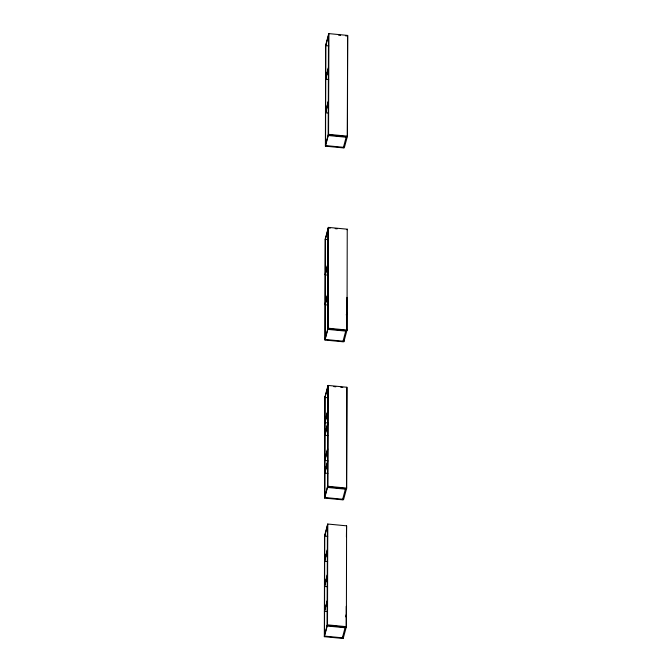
<?xml version="1.0" encoding="UTF-8"?>
<svg xmlns="http://www.w3.org/2000/svg" width="672" height="672" viewBox="0 0 672 672"><rect width="100%" height="100%" fill="white"/><g stroke="black" fill="none" stroke-linecap="round" stroke-linejoin="round"><path stroke-width="1.01" d="M345.232 627.144L342.241 638.4L324.341 636.678L324.559 535.836L327.726 524.026L346.592 525.84L346.374 626.682L343.224 638.341L342.258 638.249M345.534 488.552L342.535 499.817L324.643 498.086L324.862 397.253L328.028 385.434L346.895 387.257L346.676 488.099L343.526 499.758L342.56 499.657M345.878 330.506L342.88 341.762L324.988 340.032L325.206 239.198L328.373 227.388L347.239 229.202L347.021 330.044L343.871 341.704L342.896 341.611M346.298 136.634L343.3 147.89L325.408 146.16L325.626 45.41L328.793 33.6L347.659 35.423L347.441 136.172L344.291 147.832L343.325 147.739M324.719 535.256L324.5 636.098L342.392 637.82M325.021 396.673L324.794 497.507L342.695 499.237M325.357 238.619L325.139 339.461L343.039 341.183M325.786 44.831L325.559 145.58L343.459 147.311M327.415 525.176L327.197 626.018L345.097 627.74M327.718 386.593L327.499 487.435L345.391 489.157M328.062 228.539L327.844 329.381L345.736 331.103M328.482 34.759L328.264 135.509L346.156 137.231M327.575 524.605L327.356 625.439L346.214 627.262L346.248 606.346M327.869 386.014L327.65 486.856L346.517 488.67L346.895 387.257M328.633 34.18L328.415 134.929L347.281 136.744L347.659 35.423M324.341 636.678L327.508 624.859L327.726 524.026M324.643 498.086L327.81 486.276L328.028 385.434M324.988 340.032L328.154 328.222L328.373 227.388M325.408 146.16L328.574 134.35L328.793 33.6M343.224 638.341L343.232 636.266M343.871 341.704L343.871 339.637M346.416 536.819L346.592 525.84M346.937 297.352L346.861 330.624L327.995 328.801L328.213 227.959L330.204 228.152M328.482 35.549L325.777 45.62L328.759 45.914M325.71 77.624L328.415 67.553M325.55 78.994L328.566 67.763M328.406 69.132L325.71 79.204L328.692 79.498M325.634 111.208L328.339 101.136M325.483 112.577L328.49 101.346M328.331 102.715L325.634 112.787L328.616 113.081M325.567 144.799L328.264 134.719M328.062 229.328L325.357 239.408L328.339 239.694M325.282 273.294L327.986 263.222M325.13 274.663L328.138 263.432M327.986 264.802L325.282 274.873L328.264 275.167M325.223 303.198L327.919 293.118M325.063 304.567L328.07 293.328M327.919 294.697L325.214 304.777L328.196 305.063M347.08 229.782L347.239 229.202M325.147 338.671L327.844 328.591M346.34 314.882L346.886 312.866M346.34 315.059L346.886 313.034M327.718 387.383L325.013 397.463L327.995 397.748M324.962 421.092L327.667 411.012M324.811 422.461L327.818 411.222M327.659 412.591L324.962 422.671L327.944 422.957M324.937 433.7L327.634 423.62M324.778 435.061L327.793 423.83M327.634 425.2L324.937 435.271L327.919 435.565M324.878 458.909L327.583 448.829M324.727 460.27L327.734 449.039M327.583 450.408L324.878 460.488L327.86 460.774M324.853 471.509L327.558 461.429M324.702 472.878L327.709 461.647M327.55 463.008L324.853 473.088L327.835 473.374M324.803 496.717L327.499 486.646M327.415 525.966L324.719 536.046L327.701 536.332M324.66 559.675L327.365 549.604M324.509 561.044L327.516 549.814M327.356 551.183L324.66 561.254L327.642 561.548M324.61 584.892L327.306 574.812M324.45 586.253L327.466 575.022M327.306 576.391L324.601 586.463L327.592 586.757M324.4 611.461L324.551 610.89M324.551 610.495L327.407 600.23M327.256 601.205L324.551 611.285L327.533 611.57M324.5 635.309L327.197 625.229M345.685 616.829L346.231 614.628M338.562 35.137L340.553 35.33M345.517 35.809L347.5 35.994M328.574 134.35L347.441 136.172M335.177 228.631L337.168 228.824M328.154 328.222L347.021 330.044M333.833 386.593L335.824 386.786M340.78 387.257L342.787 387.45M327.81 486.276L346.676 488.099M327.508 624.859L346.374 626.682"/></g></svg>
